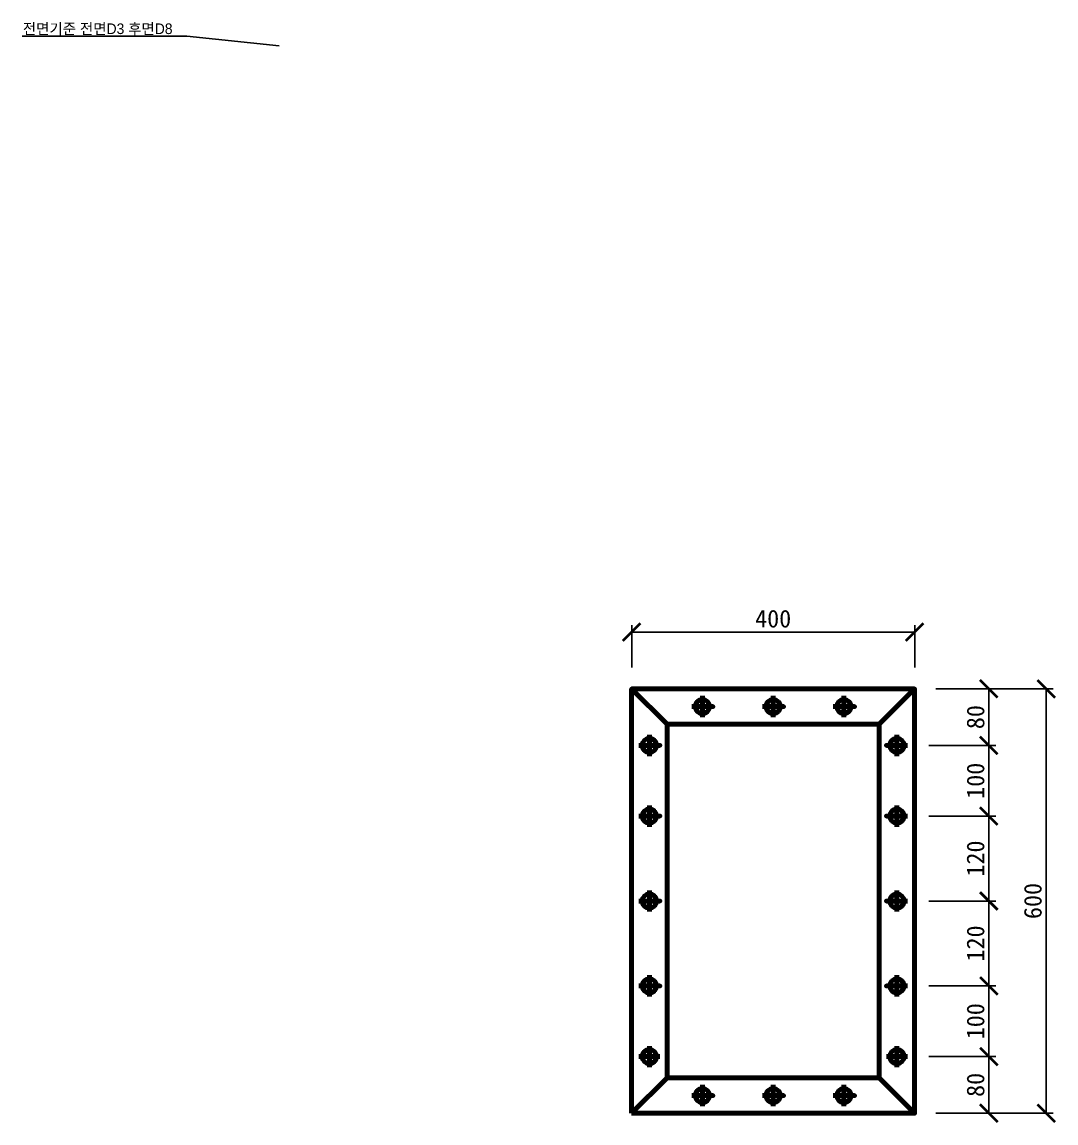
# Model space of a CAD drawing. Header units: millimetres. Extents: x -44117 to 256353, y -2095463 to 65325.
# Drawn here: x -44117 to -42655, y 8634 to 10190 of the extents above; entities that cross this region are included whole.
import ezdxf
from ezdxf import colors
from ezdxf.entities.mleader import LeaderData, LeaderLine
from ezdxf.math import Vec2, Vec3

# ---------------------------------------------------------------- set-up
doc = ezdxf.new("R2010")
doc.units = ezdxf.units.MM
doc.header["$LTSCALE"] = 10
doc.layers.add('Layer1', color=7, linetype='Continuous', lineweight=70)
doc.dimstyles.new('ISO-25', dxfattribs={"dimtxt": 2.5, "dimasz": 2.5, "dimexe": 1, "dimexo": 1, "dimtad": 1, "dimtxsty": 'Standard', "dimblk": 'ARCHTICK', "dimcen": 2.5, "dimadec": 0, "dimazin": 0, "dimtfac": 1, "dimtmove": 0, "dimatfit": 3, "dimfxl": 0, "dimarcsym": 0})

# ---------------------------------------------------------------- blocks, each defined once
blk = doc.blocks.new('_ArchTick')
at = {"color": 0, "linetype": 'ByBlock', "const_width": 0.15}
blk.add_lwpolyline([(-0.5, -0.5), (0.5, 0.5)], dxfattribs=at)
blk = doc.blocks.new('*D120')
at = {"color": 0, "lineweight": -2}
for p, q in [((-43255.2, 9277.6), (-43255.2, 9337.8)), ((-43255.2, 9327.8), (-42855.2, 9327.8)), ((-42855.2, 9277.6), (-42855.2, 9337.8))]:
    blk.add_line(p, q, dxfattribs=at)
at = {"layer": 'Defpoints', "color": 0}
for p in [(-42855.2, 9327.8), (-43255.2, 9247.6), (-42855.2, 9247.6)]:
    blk.add_point(p, dxfattribs=at)
at = {"color": 0, "lineweight": -2, "xscale": 25, "yscale": 25, "zscale": 25, "rotation": 180}
blk.add_blockref('_ArchTick', (-43255.2, 9327.8), dxfattribs=at)
at = {"color": 0, "lineweight": -2, "xscale": 25, "yscale": 25, "zscale": 25}
blk.add_blockref('_ArchTick', (-42855.2, 9327.8), dxfattribs=at)
at = {"color": 0, "insert": (-43055.2, 9346.6), "char_height": 25, "attachment_point": 5}
blk.add_mtext('400', dxfattribs=at)
blk = doc.blocks.new('*D121')
at = {"color": 0, "lineweight": -2}
for p, q in [((-42835.2, 8727.6), (-42740.4, 8727.6)), ((-42750.4, 8647.6), (-42750.4, 8727.6)), ((-42825.2, 8647.6), (-42740.4, 8647.6))]:
    blk.add_line(p, q, dxfattribs=at)
at = {"layer": 'Defpoints', "color": 0}
for p in [(-42865.2, 8727.6), (-42750.4, 8727.6), (-42855.2, 8647.6)]:
    blk.add_point(p, dxfattribs=at)
at = {"color": 0, "lineweight": -2, "xscale": 25, "yscale": 25, "zscale": 25}
for p, rotation in [((-42750.4, 8727.6), 90), ((-42750.4, 8647.6), 270)]:
    blk.add_blockref('_ArchTick', p, dxfattribs=dict(at, rotation=rotation))
at = {"color": 0, "insert": (-42769.1, 8687.6), "char_height": 25, "attachment_point": 5, "rotation": 90}
blk.add_mtext('80', dxfattribs=at)
blk = doc.blocks.new('*D114')
at = {"color": 0, "lineweight": -2}
for p, q in [((-42825.2, 9247.6), (-42740.4, 9247.6)), ((-42750.4, 9247.6), (-42750.4, 9167.6)), ((-42835.2, 9167.6), (-42740.4, 9167.6))]:
    blk.add_line(p, q, dxfattribs=at)
at = {"layer": 'Defpoints', "color": 0}
for p in [(-42855.2, 9247.6), (-42865.2, 9167.6), (-42750.4, 9167.6)]:
    blk.add_point(p, dxfattribs=at)
at = {"color": 0, "lineweight": -2, "xscale": 25, "yscale": 25, "zscale": 25}
for p, rotation in [((-42750.4, 9247.6), 90), ((-42750.4, 9167.6), 270)]:
    blk.add_blockref('_ArchTick', p, dxfattribs=dict(at, rotation=rotation))
at = {"color": 0, "insert": (-42769.1, 9207.6), "char_height": 25, "attachment_point": 5, "rotation": 90}
blk.add_mtext('80', dxfattribs=at)
blk = doc.blocks.new('*D115')
at = {"color": 0, "lineweight": -2}
for p, q in [((-42825.2, 9247.6), (-42659.3, 9247.6)), ((-42669.3, 9247.6), (-42669.3, 8647.6)), ((-42825.2, 8647.6), (-42659.3, 8647.6))]:
    blk.add_line(p, q, dxfattribs=at)
at = {"layer": 'Defpoints', "color": 0}
for p in [(-42855.2, 9247.6), (-42855.2, 8647.6), (-42669.3, 8647.6)]:
    blk.add_point(p, dxfattribs=at)
at = {"color": 0, "lineweight": -2, "xscale": 25, "yscale": 25, "zscale": 25}
for p, rotation in [((-42669.3, 9247.6), 90), ((-42669.3, 8647.6), 270)]:
    blk.add_blockref('_ArchTick', p, dxfattribs=dict(at, rotation=rotation))
at = {"color": 0, "insert": (-42688.1, 8947.6), "char_height": 25, "attachment_point": 5, "rotation": 90}
blk.add_mtext('600', dxfattribs=at)
blk = doc.blocks.new('*D116')
at = {"color": 0, "lineweight": -2}
for p, q in [((-42835.2, 8827.6), (-42740.4, 8827.6)), ((-42750.4, 8727.6), (-42750.4, 8827.6)), ((-42835.2, 8727.6), (-42740.4, 8727.6))]:
    blk.add_line(p, q, dxfattribs=at)
at = {"layer": 'Defpoints', "color": 0}
for p in [(-42865.2, 8827.6), (-42750.4, 8827.6), (-42865.2, 8727.6)]:
    blk.add_point(p, dxfattribs=at)
at = {"color": 0, "lineweight": -2, "xscale": 25, "yscale": 25, "zscale": 25}
for p, rotation in [((-42750.4, 8827.6), 90), ((-42750.4, 8727.6), 270)]:
    blk.add_blockref('_ArchTick', p, dxfattribs=dict(at, rotation=rotation))
at = {"color": 0, "insert": (-42769.1, 8777.6), "char_height": 25, "attachment_point": 5, "rotation": 90}
blk.add_mtext('100', dxfattribs=at)
blk = doc.blocks.new('*D117')
at = {"color": 0, "lineweight": -2}
for p, q in [((-42835.2, 8947.6), (-42740.4, 8947.6)), ((-42750.4, 8827.6), (-42750.4, 8947.6)), ((-42835.2, 8827.6), (-42740.4, 8827.6))]:
    blk.add_line(p, q, dxfattribs=at)
at = {"layer": 'Defpoints', "color": 0}
for p in [(-42865.2, 8947.6), (-42750.4, 8947.6), (-42865.2, 8827.6)]:
    blk.add_point(p, dxfattribs=at)
at = {"color": 0, "lineweight": -2, "xscale": 25, "yscale": 25, "zscale": 25}
for p, rotation in [((-42750.4, 8947.6), 90), ((-42750.4, 8827.6), 270)]:
    blk.add_blockref('_ArchTick', p, dxfattribs=dict(at, rotation=rotation))
at = {"color": 0, "insert": (-42769.1, 8887.6), "char_height": 25, "attachment_point": 5, "rotation": 90}
blk.add_mtext('120', dxfattribs=at)
blk = doc.blocks.new('*D118')
at = {"color": 0, "lineweight": -2}
for p, q in [((-42835.2, 9067.6), (-42740.4, 9067.6)), ((-42750.4, 8947.6), (-42750.4, 9067.6)), ((-42835.2, 8947.6), (-42740.4, 8947.6))]:
    blk.add_line(p, q, dxfattribs=at)
at = {"layer": 'Defpoints', "color": 0}
for p in [(-42865.2, 9067.6), (-42750.4, 9067.6), (-42865.2, 8947.6)]:
    blk.add_point(p, dxfattribs=at)
at = {"color": 0, "lineweight": -2, "xscale": 25, "yscale": 25, "zscale": 25}
for p, rotation in [((-42750.4, 9067.6), 90), ((-42750.4, 8947.6), 270)]:
    blk.add_blockref('_ArchTick', p, dxfattribs=dict(at, rotation=rotation))
at = {"color": 0, "insert": (-42769.1, 9007.6), "char_height": 25, "attachment_point": 5, "rotation": 90}
blk.add_mtext('120', dxfattribs=at)
blk = doc.blocks.new('*D119')
at = {"color": 0, "lineweight": -2}
for p, q in [((-42835.2, 9167.6), (-42740.4, 9167.6)), ((-42750.4, 9067.6), (-42750.4, 9167.6)), ((-42835.2, 9067.6), (-42740.4, 9067.6))]:
    blk.add_line(p, q, dxfattribs=at)
at = {"layer": 'Defpoints', "color": 0}
for p in [(-42865.2, 9167.6), (-42750.4, 9167.6), (-42865.2, 9067.6)]:
    blk.add_point(p, dxfattribs=at)
at = {"color": 0, "lineweight": -2, "xscale": 25, "yscale": 25, "zscale": 25}
for p, rotation in [((-42750.4, 9167.6), 90), ((-42750.4, 9067.6), 270)]:
    blk.add_blockref('_ArchTick', p, dxfattribs=dict(at, rotation=rotation))
at = {"color": 0, "insert": (-42769.1, 9117.6), "char_height": 25, "attachment_point": 5, "rotation": 90}
blk.add_mtext('100', dxfattribs=at)

msp = doc.modelspace()

# ---------------------------------------------------------------- linework, layer by layer
at = {"layer": 'Layer1'}
for p, q in [((-43205.22529, 9197.57938), (-43255.22529, 9247.57938)), ((-42905.22529, 9197.57938), (-42855.22529, 9247.57938)), ((-43155.22529, 9237.57938), (-43155.22529, 9207.57938)), ((-43055.22529, 9237.57938), (-43055.22529, 9207.57938)), ((-42955.22529, 9237.57938), (-42955.22529, 9207.57938)), ((-43230.22529, 9182.57938), (-43230.22529, 9152.57938)), ((-42880.22529, 9182.57938), (-42880.22529, 9152.57938)), ((-43230.22529, 9082.57938), (-43230.22529, 9052.57938)), ((-42880.22529, 9082.57938), (-42880.22529, 9052.57938)), ((-43230.22529, 8962.57938), (-43230.22529, 8932.57938)), ((-42880.22529, 8962.57938), (-42880.22529, 8932.57938)), ((-43230.22529, 8842.57938), (-43230.22529, 8812.57938)), ((-42880.22529, 8842.57938), (-42880.22529, 8812.57938)), ((-43230.22529, 8742.57938), (-43230.22529, 8712.57938)), ((-42880.22529, 8742.57938), (-42880.22529, 8712.57938)), ((-43245.22529, 8727.57938), (-43215.22529, 8727.57938)), ((-42865.22529, 8727.57938), (-42895.22529, 8727.57938)), ((-43205.22529, 8697.57938), (-43255.22529, 8647.57938)), ((-43155.22529, 8657.57938), (-43155.22529, 8687.57938)), ((-43055.22529, 8657.57938), (-43055.22529, 8687.57938)), ((-42955.22529, 8657.57938), (-42955.22529, 8687.57938)), ((-42855.22529, 8647.57938), (-42905.22529, 8697.57938))]:
    msp.add_line(p, q, dxfattribs=at)
for points in [[(-43255.22529, 8647.57938), (-42855.22529, 8647.57938), (-42855.22529, 9247.57938), (-43255.22529, 9247.57938)], [(-43170.22529, 9222.57938), (-43140.22529, 9222.57938)], [(-43070.22529, 9222.57938), (-43040.22529, 9222.57938)], [(-42970.22529, 9222.57938), (-42940.22529, 9222.57938)], [(-43205.22529, 8697.57938), (-42905.22529, 8697.57938), (-42905.22529, 9197.57938), (-43205.22529, 9197.57938)], [(-43245.22529, 9167.57938), (-43215.22529, 9167.57938)], [(-42865.22529, 9167.57938), (-42895.22529, 9167.57938)], [(-43245.22529, 9067.57938), (-43215.22529, 9067.57938)], [(-42865.22529, 9067.57938), (-42895.22529, 9067.57938)], [(-43245.22529, 8947.57938), (-43215.22529, 8947.57938)], [(-42865.22529, 8947.57938), (-42895.22529, 8947.57938)], [(-43245.22529, 8827.57938), (-43215.22529, 8827.57938)], [(-42865.22529, 8827.57938), (-42895.22529, 8827.57938)], [(-43170.22529, 8672.57938), (-43140.22529, 8672.57938)], [(-43070.22529, 8672.57938), (-43040.22529, 8672.57938)], [(-42970.22529, 8672.57938), (-42940.22529, 8672.57938)]]:
    msp.add_lwpolyline(points, close=True, dxfattribs=at)
for centre in [(-43155.22529, 9222.57938), (-43055.22529, 9222.57938), (-42955.22529, 9222.57938), (-43230.22529, 9167.57938), (-42880.22529, 9167.57938), (-43230.22529, 9067.57938), (-42880.22529, 9067.57938), (-43230.22529, 8947.57938), (-42880.22529, 8947.57938), (-43230.22529, 8827.57938), (-42880.22529, 8827.57938), (-43230.22529, 8727.57938), (-42880.22529, 8727.57938), (-43155.22529, 8672.57938), (-43055.22529, 8672.57938), (-42955.22529, 8672.57938)]:
    msp.add_circle(centre, 10, dxfattribs=at)

# ---------------------------------------------------------------- dimensions: what is measured, and where the dimension line sits
dim = msp.add_linear_dim(base=(-42855.22529, 9327.83918), p1=(-43255.22529, 9247.57938), p2=(-42855.22529, 9247.57938), dimstyle='ISO-25', override={"dimscale": 10, "dimexo": 3})
dim.commit()
dim.dimension.update_dxf_attribs({"geometry": '*D120', "text_midpoint": (-43055.22529, 9346.58918)})
for base, p1, p2, override, picture, middle in [((-42750.37998, 9167.57938), (-42855.22529, 9247.57938), (-42865.22529, 9167.57938), {"dimscale": 10, "dimexo": 3}, '*D114', (-42769.12998, 9207.57938)), ((-42669.3053, 8647.57938), (-42855.22529, 9247.57938), (-42855.22529, 8647.57938), {"dimscale": 10, "dimexo": 3}, '*D115', (-42688.0553, 8947.57938)), ((-42750.37998, 9167.57938), (-42865.22529, 9067.57938), (-42865.22529, 9167.57938), {"dimscale": 10, "dimexo": 3, "dimtmove": 1}, '*D119', (-42769.12998, 9117.57938)), ((-42750.37998, 9067.57938), (-42865.22529, 8947.57938), (-42865.22529, 9067.57938), {"dimscale": 10, "dimexo": 3, "dimtmove": 1}, '*D118', (-42769.12998, 9007.57938)), ((-42750.37998, 8947.57938), (-42865.22529, 8827.57938), (-42865.22529, 8947.57938), {"dimscale": 10, "dimexo": 3, "dimtmove": 1}, '*D117', (-42769.12998, 8887.57938)), ((-42750.37998, 8827.57938), (-42865.22529, 8727.57938), (-42865.22529, 8827.57938), {"dimscale": 10, "dimexo": 3}, '*D116', (-42769.12998, 8777.57938)), ((-42750.37998, 8727.57938), (-42855.22529, 8647.57938), (-42865.22529, 8727.57938), {"dimscale": 10, "dimexo": 3}, '*D121', (-42769.12998, 8687.57938))]:
    dim = msp.add_linear_dim(base=base, p1=p1, p2=p2, angle=90, dimstyle='ISO-25', override=override)
    dim.commit()
    dim.dimension.update_dxf_attribs({"geometry": picture, "text_midpoint": middle})

# ---------------------------------------------------------------- leaders
ml = msp.add_multileader_mtext('Standard')
ml.set_content('{\\fGulim|b0|i0|c129|p50;전면기준 전면D3 후면D8}', color=256)
ml.set_leader_properties()
ml.build(insert=Vec2(0, 0))
ml.multileader.update_dxf_attribs({"text_right_attachment_type": 6, "dogleg_length": 0.36, "arrow_head_size": 0.18})
ctx = ml.context
ctx.base_point, ctx.char_height, ctx.arrow_head_size, ctx.landing_gap_size, ctx.plane_origin = Vec3(-44131.28843, 10180.34738), 15, 0.18, 0.09, Vec3(-43753.28072, 10156.88764)
ctx.right_attachment, ctx.text_align_type = 6, 2
notes = []
notes.append((ctx, [(0, (1, 1, 0), (-43884.12436, 10170.3567), (-1, 0), 19.94678, [(0, [(-43753.28072, 10156.88764)], 0, [])])]))
ctx.mtext.insert, ctx.mtext.alignment, ctx.mtext.flow_direction = Vec3(-43904.16114, 10188.3567), 3, 5
for ctx, leaders in notes:
    for number, flags, end, landing, length, lines in leaders:
        leader = LeaderData()
        leader.index, (leader.has_last_leader_line, leader.has_dogleg_vector, leader.attachment_direction) = number, flags
        leader.last_leader_point, leader.dogleg_vector, leader.dogleg_length = Vec3(end), Vec3(landing), length
        for number, points, colour, breaks in lines:
            line = LeaderLine()
            line.index, line.vertices, line.color, line.breaks = number, Vec3.list(points), colors.encode_raw_color(colour), breaks
            leader.lines.append(line)
        ctx.leaders.append(leader)

doc.saveas('drawing.dxf')
